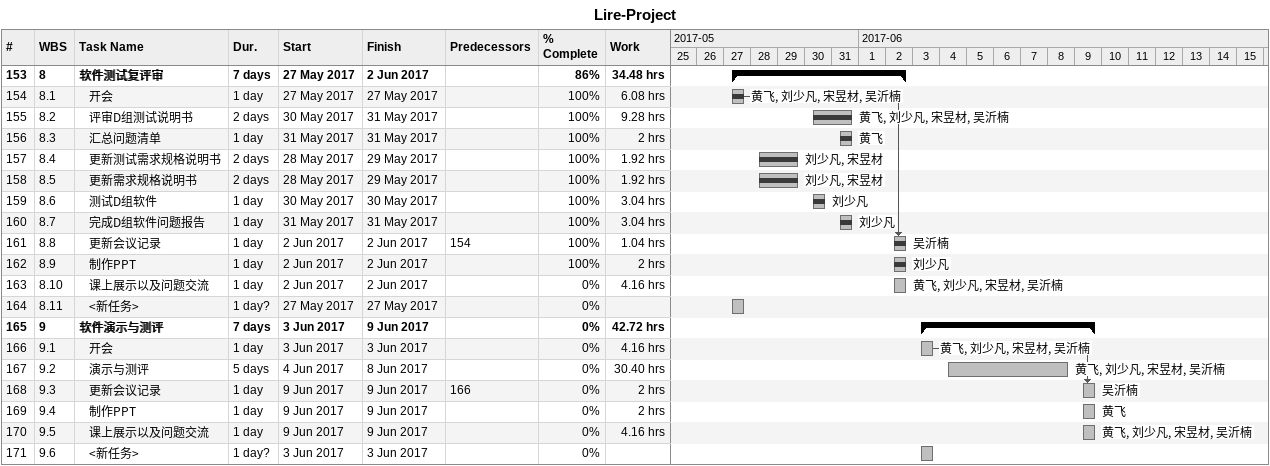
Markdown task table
Lire-Project

| ID | WBS | Task | Duration | Start | Finish | Predecessors | Resources | % complete | Work (h) |
|---|---|---|---|---|---|---|---|---|---|
| 153 | 8 | **软件测试复评审** | 7d | 2017-05-27 | 2017-06-02 |  |  | 86 | 34.48 |
| 154 | 8.1 | 开会 | 1d | 2017-05-27 | 2017-05-27 |  | 黄飞, 刘少凡, 宋昱材, 吴沂楠 | 100 | 6.08 |
| 155 | 8.2 | 评审D组测试说明书 | 2d | 2017-05-30 | 2017-05-31 |  | 黄飞, 刘少凡, 宋昱材, 吴沂楠 | 100 | 9.28 |
| 156 | 8.3 | 汇总问题清单 | 1d | 2017-05-31 | 2017-05-31 |  | 黄飞 | 100 | 2 |
| 157 | 8.4 | 更新测试需求规格说明书 | 2d | 2017-05-28 | 2017-05-29 |  | 刘少凡, 宋昱材 | 100 | 1.92 |
| 158 | 8.5 | 更新需求规格说明书 | 2d | 2017-05-28 | 2017-05-29 |  | 刘少凡, 宋昱材 | 100 | 1.92 |
| 159 | 8.6 | 测试D组软件 | 1d | 2017-05-30 | 2017-05-30 |  | 刘少凡 | 100 | 3.04 |
| 160 | 8.7 | 完成D组软件问题报告 | 1d | 2017-05-31 | 2017-05-31 |  | 刘少凡 | 100 | 3.04 |
| 161 | 8.8 | 更新会议记录 | 1d | 2017-06-02 | 2017-06-02 | 154 | 吴沂楠 | 100 | 1.04 |
| 162 | 8.9 | 制作PPT | 1d | 2017-06-02 | 2017-06-02 |  | 刘少凡 | 100 | 2 |
| 163 | 8.10 | 课上展示以及问题交流 | 1d | 2017-06-02 | 2017-06-02 |  | 黄飞, 刘少凡, 宋昱材, 吴沂楠 | 0 | 4.16 |
| 164 | 8.11 | <新任务> | 1d? | 2017-05-27 | 2017-05-27 |  |  | 0 |  |
| 165 | 9 | **软件演示与测评** | 7d | 2017-06-03 | 2017-06-09 |  |  | 0 | 42.72 |
| 166 | 9.1 | 开会 | 1d | 2017-06-03 | 2017-06-03 |  | 黄飞, 刘少凡, 宋昱材, 吴沂楠 | 0 | 4.16 |
| 167 | 9.2 | 演示与测评 | 5d | 2017-06-04 | 2017-06-08 |  | 黄飞, 刘少凡, 宋昱材, 吴沂楠 | 0 | 30.40 |
| 168 | 9.3 | 更新会议记录 | 1d | 2017-06-09 | 2017-06-09 | 166 | 吴沂楠 | 0 | 2 |
| 169 | 9.4 | 制作PPT | 1d | 2017-06-09 | 2017-06-09 |  | 黄飞 | 0 | 2 |
| 170 | 9.5 | 课上展示以及问题交流 | 1d | 2017-06-09 | 2017-06-09 |  | 黄飞, 刘少凡, 宋昱材, 吴沂楠 | 0 | 4.16 |
| 171 | 9.6 | <新任务> | 1d? | 2017-06-03 | 2017-06-03 |  |  | 0 |  |
